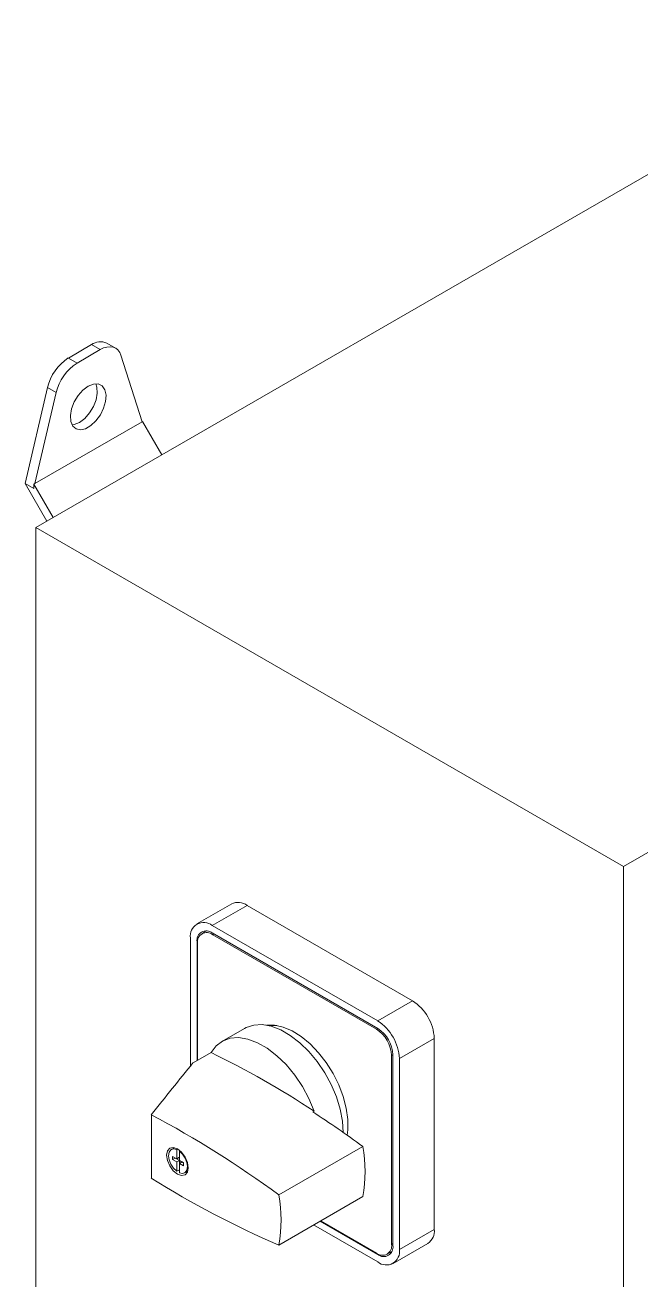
# Model space of a CAD drawing. Extents: x 4137 to 28680, y 2446 to 6814.
# Drawn here: x 24309.7 to 24435.7, y 6512.8 to 6769.8 of the extents above; entities that cross this region are included whole.
import ezdxf

# ---------------------------------------------------------------- set-up
doc = ezdxf.new("R2010")
doc.units = 0
doc.header["$LTSCALE"] = 0.5
doc.layers.get('0').update_dxf_attribs({"linetype": 'CONTINUOUS'})

msp = doc.modelspace()

# ---------------------------------------------------------------- linework, layer by layer
at = {"color": 7, "linetype": 'Continuous', "lineweight": 15}
for p, q in [((24490.08, 6769.79), (24311.89, 6666.93)), ((24490.08, 6769.79), (24311.89, 6666.93)), ((24490.08, 6769.79), (24311.89, 6666.93)), ((24490.08, 6769.79), (24311.89, 6666.93)), ((24318.51, 6701.61), (24323.24, 6704.35)), ((24318.51, 6701.61), (24323.24, 6704.35)), ((24318.51, 6701.61), (24323.24, 6704.35)), ((24318.51, 6701.61), (24323.24, 6704.35)), ((24325.03, 6703.32), (24320.29, 6700.58)), ((24325.03, 6703.32), (24320.29, 6700.58)), ((24325.03, 6703.32), (24320.29, 6700.58)), ((24325.03, 6703.32), (24320.29, 6700.58)), ((24325.03, 6703.32), (24323.24, 6704.35)), ((24325.03, 6703.32), (24323.24, 6704.35)), ((24325.03, 6703.32), (24323.24, 6704.35)), ((24325.03, 6703.32), (24323.24, 6704.35)), ((24328.18, 6703.63), (24326.39, 6704.66)), ((24328.18, 6703.63), (24326.39, 6704.66)), ((24328.18, 6703.63), (24326.39, 6704.66)), ((24328.18, 6703.63), (24326.39, 6704.66)), ((24320.29, 6700.58), (24318.51, 6701.61)), ((24320.29, 6700.58), (24318.51, 6701.61)), ((24320.29, 6700.58), (24318.51, 6701.61)), ((24320.29, 6700.58), (24318.51, 6701.61)), ((24333.64, 6688.56), (24329.28, 6702.16)), ((24333.64, 6688.56), (24329.28, 6702.16)), ((24333.64, 6688.56), (24329.28, 6702.16)), ((24333.64, 6688.56), (24329.28, 6702.16)), ((24432.17, 6597.49), (24610.36, 6700.36)), ((24432.17, 6597.49), (24610.36, 6700.36)), ((24432.17, 6597.49), (24610.36, 6700.36)), ((24432.17, 6597.49), (24610.36, 6700.36)), ((24309.66, 6675.93), (24314.25, 6695.54)), ((24309.66, 6675.93), (24314.25, 6695.54)), ((24309.66, 6675.93), (24314.25, 6695.54)), ((24309.66, 6675.93), (24314.25, 6695.54)), ((24314.25, 6695.54), (24316.04, 6694.52)), ((24314.25, 6695.54), (24316.04, 6694.52)), ((24314.25, 6695.54), (24316.04, 6694.52)), ((24314.25, 6695.54), (24316.04, 6694.52)), ((24316.04, 6694.52), (24311.67, 6675.88)), ((24316.04, 6694.52), (24311.67, 6675.88)), ((24316.04, 6694.52), (24311.67, 6675.88)), ((24316.04, 6694.52), (24311.67, 6675.88)), ((24333.64, 6688.56), (24311.67, 6675.88)), ((24333.64, 6688.56), (24311.67, 6675.88)), ((24333.64, 6688.56), (24311.67, 6675.88)), ((24333.64, 6688.56), (24311.67, 6675.88)), ((24333.72, 6688.61), (24333.64, 6688.56)), ((24333.72, 6688.61), (24333.64, 6688.56)), ((24333.72, 6688.61), (24333.64, 6688.56)), ((24333.72, 6688.61), (24333.64, 6688.56)), ((24337.65, 6681.8), (24333.72, 6688.61)), ((24337.65, 6681.8), (24333.72, 6688.61)), ((24337.65, 6681.8), (24333.72, 6688.61)), ((24337.65, 6681.8), (24333.72, 6688.61)), ((24309.66, 6675.93), (24311.44, 6674.9)), ((24314.12, 6668.21), (24309.66, 6675.93)), ((24309.66, 6675.93), (24311.44, 6674.9)), ((24314.12, 6668.21), (24309.66, 6675.93)), ((24309.66, 6675.93), (24311.44, 6674.9)), ((24314.12, 6668.21), (24309.66, 6675.93)), ((24309.66, 6675.93), (24311.44, 6674.9)), ((24314.12, 6668.21), (24309.66, 6675.93)), ((24311.67, 6675.88), (24311.44, 6675.75)), ((24311.67, 6675.88), (24311.44, 6675.75)), ((24311.67, 6675.88), (24311.44, 6675.75)), ((24311.67, 6675.88), (24311.44, 6675.75)), ((24311.44, 6674.9), (24311.44, 6675.75)), ((24311.44, 6675.75), (24315.38, 6668.94)), ((24311.44, 6674.9), (24311.44, 6675.75)), ((24311.44, 6675.75), (24315.38, 6668.94)), ((24311.44, 6674.9), (24311.44, 6675.75)), ((24311.44, 6675.75), (24315.38, 6668.94)), ((24311.44, 6674.9), (24311.44, 6675.75)), ((24311.44, 6675.75), (24315.38, 6668.94)), ((24311.89, 6666.93), (24311.89, 6358.27)), ((24311.89, 6666.93), (24432.17, 6597.49)), ((24311.89, 6666.93), (24311.89, 6358.27)), ((24311.89, 6666.93), (24432.17, 6597.49)), ((24311.89, 6666.93), (24311.89, 6358.27)), ((24311.89, 6666.93), (24432.17, 6597.49)), ((24311.89, 6666.93), (24311.89, 6358.27)), ((24311.89, 6666.93), (24432.17, 6597.49)), ((24432.17, 6597.49), (24432.17, 6288.84)), ((24432.17, 6597.49), (24432.17, 6288.84)), ((24432.17, 6597.49), (24432.17, 6288.84)), ((24432.17, 6597.49), (24432.17, 6288.84)), ((24351.95, 6589.82), (24344.82, 6585.71)), ((24351.95, 6589.82), (24344.82, 6585.71)), ((24351.95, 6589.82), (24344.82, 6585.71)), ((24351.95, 6589.82), (24344.82, 6585.71)), ((24347.97, 6585.4), (24355.1, 6589.51)), ((24347.97, 6585.4), (24355.1, 6589.51)), ((24347.97, 6585.4), (24355.1, 6589.51)), ((24347.97, 6585.4), (24355.1, 6589.51)), ((24388.96, 6569.97), (24355.1, 6589.51)), ((24388.96, 6569.97), (24355.1, 6589.51)), ((24388.96, 6569.97), (24355.1, 6589.51)), ((24388.96, 6569.97), (24355.1, 6589.51)), ((24381.83, 6565.85), (24347.97, 6585.4)), ((24381.83, 6565.85), (24347.97, 6585.4)), ((24381.83, 6565.85), (24347.97, 6585.4)), ((24381.83, 6565.85), (24347.97, 6585.4)), ((24343.52, 6582.82), (24343.52, 6556.62)), ((24343.52, 6582.82), (24343.52, 6556.62)), ((24343.52, 6582.82), (24343.52, 6556.62)), ((24343.52, 6582.82), (24343.52, 6556.62)), ((24344.85, 6557.72), (24344.85, 6582.05)), ((24344.85, 6557.72), (24344.85, 6582.05)), ((24344.85, 6557.72), (24344.85, 6582.05)), ((24344.85, 6557.72), (24344.85, 6582.05)), ((24346.82, 6584.26), (24345.86, 6583.71)), ((24346.82, 6584.26), (24345.86, 6583.71)), ((24346.82, 6584.26), (24345.86, 6583.71)), ((24346.82, 6584.26), (24345.86, 6583.71)), ((24347.97, 6583.85), (24381.83, 6564.31)), ((24347.97, 6583.85), (24381.83, 6564.31)), ((24347.97, 6583.85), (24381.83, 6564.31)), ((24347.97, 6583.85), (24381.83, 6564.31)), ((24381.56, 6564.15), (24348.06, 6583.49)), ((24381.56, 6564.15), (24348.06, 6583.49)), ((24381.56, 6564.15), (24348.06, 6583.49)), ((24381.56, 6564.15), (24348.06, 6583.49)), ((24344.94, 6581.69), (24344.94, 6557.78)), ((24344.94, 6581.69), (24344.94, 6557.78)), ((24344.94, 6581.69), (24344.94, 6557.78)), ((24344.94, 6581.69), (24344.94, 6557.78)), ((24388.96, 6569.97), (24381.83, 6565.85)), ((24388.96, 6569.97), (24381.83, 6565.85)), ((24388.96, 6569.97), (24381.83, 6565.85)), ((24388.96, 6569.97), (24381.83, 6565.85)), ((24354.56, 6564.31), (24349.93, 6561.64)), ((24354.56, 6564.31), (24349.93, 6561.64)), ((24354.56, 6564.31), (24349.93, 6561.64)), ((24354.56, 6564.31), (24349.93, 6561.64)), ((24359.73, 6564.9), (24359.64, 6564.85)), ((24359.73, 6564.9), (24359.64, 6564.85)), ((24359.73, 6564.9), (24359.64, 6564.85)), ((24359.73, 6564.9), (24359.64, 6564.85)), ((24386.28, 6558.13), (24393.41, 6562.25)), ((24386.28, 6558.13), (24393.41, 6562.25)), ((24386.28, 6558.13), (24393.41, 6562.25)), ((24386.28, 6558.13), (24393.41, 6562.25)), ((24393.41, 6523.15), (24393.41, 6562.25)), ((24393.41, 6523.15), (24393.41, 6562.25)), ((24393.41, 6523.15), (24393.41, 6562.25)), ((24393.41, 6523.15), (24393.41, 6562.25)), ((24347.72, 6559.38), (24344.03, 6557.25)), ((24347.72, 6559.38), (24344.03, 6557.25)), ((24347.72, 6559.38), (24344.03, 6557.25)), ((24347.72, 6559.38), (24344.03, 6557.25)), ((24384.68, 6520.07), (24384.68, 6558.75)), ((24384.68, 6520.07), (24384.68, 6558.75)), ((24384.68, 6520.07), (24384.68, 6558.75)), ((24384.68, 6520.07), (24384.68, 6558.75)), ((24384.95, 6558.91), (24384.95, 6519.81)), ((24384.95, 6558.91), (24384.95, 6519.81)), ((24384.95, 6558.91), (24384.95, 6519.81)), ((24384.95, 6558.91), (24384.95, 6519.81)), ((24386.28, 6519.04), (24386.28, 6558.13)), ((24386.28, 6519.04), (24386.28, 6558.13)), ((24386.28, 6519.04), (24386.28, 6558.13)), ((24386.28, 6519.04), (24386.28, 6558.13)), ((24335.5, 6546.63), (24335.5, 6533.63)), ((24335.5, 6546.63), (24335.5, 6533.63)), ((24335.5, 6546.63), (24335.5, 6533.63)), ((24335.5, 6546.63), (24335.5, 6533.63)), ((24368.56, 6547.2), (24368.83, 6547.36)), ((24368.56, 6547.2), (24368.83, 6547.36)), ((24368.56, 6547.2), (24368.83, 6547.36)), ((24368.56, 6547.2), (24368.83, 6547.36)), ((24340.23, 6539.87), (24339.59, 6539.5)), ((24340.23, 6539.87), (24339.59, 6539.5)), ((24340.23, 6539.87), (24339.59, 6539.5)), ((24340.23, 6539.87), (24339.59, 6539.5)), ((24340.69, 6537.6), (24339.85, 6538.08)), ((24339.85, 6538.08), (24339.85, 6537.44)), ((24340.69, 6537.6), (24339.85, 6538.08)), ((24339.85, 6538.08), (24339.85, 6537.44)), ((24340.69, 6537.6), (24339.85, 6538.08)), ((24339.85, 6538.08), (24339.85, 6537.44)), ((24340.69, 6537.6), (24339.85, 6538.08)), ((24339.85, 6538.08), (24339.85, 6537.44)), ((24340.87, 6539.6), (24340.69, 6539.5)), ((24340.87, 6539.6), (24340.69, 6539.5)), ((24340.87, 6539.6), (24340.69, 6539.5)), ((24340.87, 6539.6), (24340.69, 6539.5)), ((24340.69, 6539.5), (24340.69, 6537.6)), ((24340.69, 6539.5), (24340.69, 6537.6)), ((24340.69, 6539.5), (24340.69, 6537.6)), ((24340.69, 6539.5), (24340.69, 6537.6)), ((24341.24, 6537.91), (24341.24, 6539.35)), ((24341.24, 6537.91), (24341.24, 6539.35)), ((24341.24, 6537.91), (24341.24, 6539.35)), ((24341.24, 6537.91), (24341.24, 6539.35)), ((24341.25, 6539.18), (24341.36, 6539.25)), ((24341.25, 6539.18), (24341.36, 6539.25)), ((24341.25, 6539.18), (24341.36, 6539.25)), ((24341.25, 6539.18), (24341.36, 6539.25)), ((24341.25, 6537.27), (24341.25, 6539.18)), ((24341.25, 6537.27), (24341.25, 6539.18)), ((24341.25, 6537.27), (24341.25, 6539.18)), ((24341.25, 6537.27), (24341.25, 6539.18)), ((24361.57, 6530.22), (24378.77, 6540.14)), ((24361.57, 6530.22), (24378.77, 6540.14)), ((24361.57, 6530.22), (24378.77, 6540.14)), ((24361.57, 6530.22), (24378.77, 6540.14)), ((24340.4, 6537.75), (24339.85, 6537.44)), ((24340.4, 6537.75), (24339.85, 6537.44)), ((24340.4, 6537.75), (24339.85, 6537.44)), ((24340.4, 6537.75), (24339.85, 6537.44)), ((24339.85, 6537.44), (24340.69, 6536.95)), ((24339.85, 6537.44), (24340.69, 6536.95)), ((24339.85, 6537.44), (24340.69, 6536.95)), ((24339.85, 6537.44), (24340.69, 6536.95)), ((24340.4, 6537.75), (24340.4, 6537.76)), ((24340.4, 6537.75), (24340.4, 6537.76)), ((24340.4, 6537.75), (24340.4, 6537.76)), ((24340.4, 6537.75), (24340.4, 6537.76)), ((24341.24, 6537.27), (24340.4, 6537.75)), ((24341.24, 6537.27), (24340.4, 6537.75)), ((24341.24, 6537.27), (24340.4, 6537.75)), ((24341.24, 6537.27), (24340.4, 6537.75)), ((24341.24, 6537.91), (24340.69, 6537.6)), ((24341.24, 6537.91), (24340.69, 6537.6)), ((24341.24, 6537.91), (24340.69, 6537.6)), ((24341.24, 6537.91), (24340.69, 6537.6)), ((24341.24, 6537.27), (24340.69, 6536.95)), ((24341.24, 6537.27), (24340.69, 6536.95)), ((24341.24, 6537.27), (24340.69, 6536.95)), ((24341.24, 6537.27), (24340.69, 6536.95)), ((24340.69, 6536.95), (24340.69, 6535.05)), ((24340.69, 6536.95), (24340.69, 6535.05)), ((24340.69, 6536.95), (24340.69, 6535.05)), ((24340.69, 6536.95), (24340.69, 6535.05)), ((24341.24, 6535.36), (24341.24, 6537.27)), ((24341.24, 6535.36), (24341.24, 6537.27)), ((24341.24, 6535.36), (24341.24, 6537.27)), ((24341.24, 6535.36), (24341.24, 6537.27)), ((24342.08, 6536.79), (24341.25, 6537.27)), ((24342.08, 6536.79), (24341.25, 6537.27)), ((24342.08, 6536.79), (24341.25, 6537.27)), ((24342.08, 6536.79), (24341.25, 6537.27)), ((24341.79, 6536.95), (24341.25, 6536.63)), ((24341.79, 6536.95), (24341.25, 6536.63)), ((24341.79, 6536.95), (24341.25, 6536.63)), ((24341.79, 6536.95), (24341.25, 6536.63)), ((24341.25, 6534.73), (24341.25, 6536.63)), ((24341.25, 6536.63), (24342.08, 6536.15)), ((24341.25, 6534.73), (24341.25, 6536.63)), ((24341.25, 6536.63), (24342.08, 6536.15)), ((24341.25, 6534.73), (24341.25, 6536.63)), ((24341.25, 6536.63), (24342.08, 6536.15)), ((24341.25, 6534.73), (24341.25, 6536.63)), ((24341.25, 6536.63), (24342.08, 6536.15)), ((24342.08, 6536.78), (24341.79, 6536.95)), ((24342.08, 6536.78), (24341.79, 6536.95)), ((24342.08, 6536.78), (24341.79, 6536.95)), ((24342.08, 6536.78), (24341.79, 6536.95)), ((24342.08, 6536.15), (24342.08, 6536.79)), ((24342.08, 6536.15), (24342.08, 6536.79)), ((24342.08, 6536.15), (24342.08, 6536.79)), ((24342.08, 6536.15), (24342.08, 6536.79)), ((24340.69, 6535.05), (24341.24, 6535.36)), ((24340.69, 6535.05), (24341.24, 6535.36)), ((24340.69, 6535.05), (24341.24, 6535.36)), ((24340.69, 6535.05), (24341.24, 6535.36)), ((24342.35, 6534.73), (24342.99, 6535.1)), ((24342.35, 6534.73), (24342.99, 6535.1)), ((24342.35, 6534.73), (24342.99, 6535.1)), ((24342.35, 6534.73), (24342.99, 6535.1)), ((24361.57, 6519.94), (24378.77, 6529.87)), ((24361.57, 6519.94), (24378.77, 6529.87)), ((24361.57, 6519.94), (24378.77, 6529.87)), ((24361.57, 6519.94), (24378.77, 6529.87)), ((24368.69, 6524.05), (24381.83, 6516.47)), ((24368.69, 6524.05), (24381.83, 6516.47)), ((24368.69, 6524.05), (24381.83, 6516.47)), ((24368.69, 6524.05), (24381.83, 6516.47)), ((24381.83, 6518.01), (24370.03, 6524.82)), ((24381.83, 6518.01), (24370.03, 6524.82)), ((24381.83, 6518.01), (24370.03, 6524.82)), ((24381.83, 6518.01), (24370.03, 6524.82)), ((24370.12, 6524.87), (24381.56, 6518.27)), ((24370.12, 6524.87), (24381.56, 6518.27)), ((24370.12, 6524.87), (24381.56, 6518.27)), ((24370.12, 6524.87), (24381.56, 6518.27)), ((24393.41, 6523.15), (24386.28, 6519.04)), ((24393.41, 6523.15), (24386.28, 6519.04)), ((24393.41, 6523.15), (24386.28, 6519.04)), ((24393.41, 6523.15), (24386.28, 6519.04)), ((24384.98, 6516.15), (24392.11, 6520.27)), ((24384.98, 6516.15), (24392.11, 6520.27)), ((24384.98, 6516.15), (24392.11, 6520.27)), ((24384.98, 6516.15), (24392.11, 6520.27)), ((24383.77, 6518.05), (24384.72, 6518.6)), ((24383.77, 6518.05), (24384.72, 6518.6)), ((24383.77, 6518.05), (24384.72, 6518.6)), ((24383.77, 6518.05), (24384.72, 6518.6))]:
    msp.add_line(p, q, dxfattribs=at)
at = {"color": 8, "linetype": 'Continuous', "lineweight": 15}
for p, q in [((24344.97, 6582.12), (24344.85, 6582.05)), ((24344.97, 6582.12), (24344.85, 6582.05)), ((24344.97, 6582.12), (24344.85, 6582.05)), ((24344.97, 6582.12), (24344.85, 6582.05)), ((24348.06, 6583.49), (24348.33, 6583.65)), ((24348.06, 6583.49), (24348.33, 6583.65)), ((24348.06, 6583.49), (24348.33, 6583.65)), ((24348.06, 6583.49), (24348.33, 6583.65)), ((24381.83, 6564.31), (24381.56, 6564.15)), ((24381.83, 6564.31), (24381.56, 6564.15)), ((24381.83, 6564.31), (24381.56, 6564.15)), ((24381.83, 6564.31), (24381.56, 6564.15)), ((24384.68, 6558.75), (24384.95, 6558.91)), ((24384.68, 6558.75), (24384.95, 6558.91)), ((24384.68, 6558.75), (24384.95, 6558.91)), ((24384.68, 6558.75), (24384.95, 6558.91)), ((24384.95, 6520.22), (24384.68, 6520.07)), ((24384.95, 6520.22), (24384.68, 6520.07)), ((24384.95, 6520.22), (24384.68, 6520.07)), ((24384.95, 6520.22), (24384.68, 6520.07)), ((24381.83, 6518.01), (24381.94, 6518.07)), ((24381.83, 6518.01), (24381.94, 6518.07)), ((24381.83, 6518.01), (24381.94, 6518.07)), ((24381.83, 6518.01), (24381.94, 6518.07))]:
    msp.add_line(p, q, dxfattribs=at)
at = {"color": 7, "linetype": 'Continuous', "lineweight": 15, "flags": 128}
for points in [[(24329.28, 6702.16), (24329.02, 6702.77), (24328.65, 6703.25), (24328.2, 6703.62), (24327.67, 6703.84), (24327.07, 6703.92), (24326.42, 6703.86), (24325.73, 6703.66), (24325.03, 6703.32)], [(24329.28, 6702.16), (24329.02, 6702.77), (24328.65, 6703.25), (24328.2, 6703.62), (24327.67, 6703.84), (24327.07, 6703.92), (24326.42, 6703.86), (24325.73, 6703.66), (24325.03, 6703.32)], [(24329.28, 6702.16), (24329.02, 6702.77), (24328.65, 6703.25), (24328.2, 6703.62), (24327.67, 6703.84), (24327.07, 6703.92), (24326.42, 6703.86), (24325.73, 6703.66), (24325.03, 6703.32)], [(24329.28, 6702.16), (24329.02, 6702.77), (24328.65, 6703.25), (24328.2, 6703.62), (24327.67, 6703.84), (24327.07, 6703.92), (24326.42, 6703.86), (24325.73, 6703.66), (24325.03, 6703.32)], [(24322.58, 6695.83), (24323.66, 6696.27), (24324.64, 6696.29), (24325.44, 6695.89), (24325.98, 6695.12), (24326.22, 6694.03), (24326.14, 6692.73), (24325.74, 6691.33), (24325.07, 6689.96), (24324.17, 6688.73), (24323.13, 6687.76), (24322.04, 6687.13), (24321, 6686.9), (24320.1, 6687.09), (24319.42, 6687.68), (24319.02, 6688.62), (24318.94, 6689.83), (24319.18, 6691.19), (24319.73, 6692.6), (24320.52, 6693.91), (24321.5, 6695.03), (24322.58, 6695.83)], [(24322.58, 6695.83), (24323.66, 6696.27), (24324.64, 6696.29), (24325.44, 6695.89), (24325.98, 6695.12), (24326.22, 6694.03), (24326.14, 6692.73), (24325.74, 6691.33), (24325.07, 6689.96), (24324.17, 6688.73), (24323.13, 6687.76), (24322.04, 6687.13), (24321, 6686.9), (24320.1, 6687.09), (24319.42, 6687.68), (24319.02, 6688.62), (24318.94, 6689.83), (24319.18, 6691.19), (24319.73, 6692.6), (24320.52, 6693.91), (24321.5, 6695.03), (24322.58, 6695.83)], [(24322.58, 6695.83), (24323.66, 6696.27), (24324.64, 6696.29), (24325.44, 6695.89), (24325.98, 6695.12), (24326.22, 6694.03), (24326.14, 6692.73), (24325.74, 6691.33), (24325.07, 6689.96), (24324.17, 6688.73), (24323.13, 6687.76), (24322.04, 6687.13), (24321, 6686.9), (24320.1, 6687.09), (24319.42, 6687.68), (24319.02, 6688.62), (24318.94, 6689.83), (24319.18, 6691.19), (24319.73, 6692.6), (24320.52, 6693.91), (24321.5, 6695.03), (24322.58, 6695.83)], [(24322.58, 6695.83), (24323.66, 6696.27), (24324.64, 6696.29), (24325.44, 6695.89), (24325.98, 6695.12), (24326.22, 6694.03), (24326.14, 6692.73), (24325.74, 6691.33), (24325.07, 6689.96), (24324.17, 6688.73), (24323.13, 6687.76), (24322.04, 6687.13), (24321, 6686.9), (24320.1, 6687.09), (24319.42, 6687.68), (24319.02, 6688.62), (24318.94, 6689.83), (24319.18, 6691.19), (24319.73, 6692.6), (24320.52, 6693.91), (24321.5, 6695.03), (24322.58, 6695.83)], [(24320.8, 6688.43), (24321.88, 6689.24), (24322.86, 6690.35), (24323.66, 6691.66), (24324.2, 6693.07), (24324.44, 6694.43), (24324.36, 6695.64), (24324.11, 6696.33)], [(24320.8, 6688.43), (24321.88, 6689.24), (24322.86, 6690.35), (24323.66, 6691.66), (24324.2, 6693.07), (24324.44, 6694.43), (24324.36, 6695.64), (24324.11, 6696.33)], [(24320.8, 6688.43), (24321.88, 6689.24), (24322.86, 6690.35), (24323.66, 6691.66), (24324.2, 6693.07), (24324.44, 6694.43), (24324.36, 6695.64), (24324.11, 6696.33)], [(24320.8, 6688.43), (24321.88, 6689.24), (24322.86, 6690.35), (24323.66, 6691.66), (24324.2, 6693.07), (24324.44, 6694.43), (24324.36, 6695.64), (24324.11, 6696.33)], [(24319.27, 6687.93), (24319.72, 6687.99), (24320.8, 6688.43)], [(24319.27, 6687.93), (24319.72, 6687.99), (24320.8, 6688.43)], [(24319.27, 6687.93), (24319.72, 6687.99), (24320.8, 6688.43)], [(24319.27, 6687.93), (24319.72, 6687.99), (24320.8, 6688.43)], [(24374.79, 6542.99), (24374.63, 6545.3), (24374.15, 6547.77), (24373.37, 6550.29), (24372.3, 6552.79), (24370.98, 6555.22), (24369.44, 6557.5), (24367.72, 6559.56), (24365.87, 6561.37), (24363.94, 6562.86), (24361.99, 6563.99), (24360.06, 6564.74), (24358.21, 6565.08), (24356.49, 6565), (24354.94, 6564.51), (24354.56, 6564.31)], [(24374.79, 6542.99), (24374.63, 6545.3), (24374.15, 6547.77), (24373.37, 6550.29), (24372.3, 6552.79), (24370.98, 6555.22), (24369.44, 6557.5), (24367.72, 6559.56), (24365.87, 6561.37), (24363.94, 6562.86), (24361.99, 6563.99), (24360.06, 6564.74), (24358.21, 6565.08), (24356.49, 6565), (24354.94, 6564.51), (24354.56, 6564.31)], [(24374.79, 6542.99), (24374.63, 6545.3), (24374.15, 6547.77), (24373.37, 6550.29), (24372.3, 6552.79), (24370.98, 6555.22), (24369.44, 6557.5), (24367.72, 6559.56), (24365.87, 6561.37), (24363.94, 6562.86), (24361.99, 6563.99), (24360.06, 6564.74), (24358.21, 6565.08), (24356.49, 6565), (24354.94, 6564.51), (24354.56, 6564.31)], [(24374.79, 6542.99), (24374.63, 6545.3), (24374.15, 6547.77), (24373.37, 6550.29), (24372.3, 6552.79), (24370.98, 6555.22), (24369.44, 6557.5), (24367.72, 6559.56), (24365.87, 6561.37), (24363.94, 6562.86), (24361.99, 6563.99), (24360.06, 6564.74), (24358.21, 6565.08), (24356.49, 6565), (24354.94, 6564.51), (24354.56, 6564.31)], [(24375.59, 6542.43), (24375.72, 6543.51), (24375.72, 6545.65), (24375.41, 6547.95), (24374.79, 6550.33), (24373.88, 6552.72), (24372.72, 6555.06), (24371.32, 6557.29), (24369.74, 6559.32), (24368.02, 6561.12), (24366.2, 6562.62), (24364.35, 6563.78), (24362.51, 6564.57), (24360.73, 6564.97), (24359.1, 6564.96)], [(24375.59, 6542.43), (24375.72, 6543.51), (24375.72, 6545.65), (24375.41, 6547.95), (24374.79, 6550.33), (24373.88, 6552.72), (24372.72, 6555.06), (24371.32, 6557.29), (24369.74, 6559.32), (24368.02, 6561.12), (24366.2, 6562.62), (24364.35, 6563.78), (24362.51, 6564.57), (24360.73, 6564.97), (24359.1, 6564.96)], [(24375.59, 6542.43), (24375.72, 6543.51), (24375.72, 6545.65), (24375.41, 6547.95), (24374.79, 6550.33), (24373.88, 6552.72), (24372.72, 6555.06), (24371.32, 6557.29), (24369.74, 6559.32), (24368.02, 6561.12), (24366.2, 6562.62), (24364.35, 6563.78), (24362.51, 6564.57), (24360.73, 6564.97), (24359.1, 6564.96)], [(24375.59, 6542.43), (24375.72, 6543.51), (24375.72, 6545.65), (24375.41, 6547.95), (24374.79, 6550.33), (24373.88, 6552.72), (24372.72, 6555.06), (24371.32, 6557.29), (24369.74, 6559.32), (24368.02, 6561.12), (24366.2, 6562.62), (24364.35, 6563.78), (24362.51, 6564.57), (24360.73, 6564.97), (24359.1, 6564.96)], [(24359.54, 6564.87), (24359.77, 6564.9), (24361.18, 6564.9)], [(24359.54, 6564.87), (24359.77, 6564.9), (24361.18, 6564.9)], [(24359.54, 6564.87), (24359.77, 6564.9), (24361.18, 6564.9)], [(24359.54, 6564.87), (24359.77, 6564.9), (24361.18, 6564.9)], [(24347.72, 6559.38), (24348.76, 6560.74), (24350.08, 6561.72), (24351.63, 6562.28), (24353.37, 6562.41), (24355.26, 6562.11), (24357.23, 6561.37), (24359.23, 6560.24), (24361.2, 6558.72), (24363.1, 6556.88), (24364.85, 6554.76), (24366.42, 6552.42), (24367.76, 6549.93), (24368.83, 6547.36)], [(24347.72, 6559.38), (24348.76, 6560.74), (24350.08, 6561.72), (24351.63, 6562.28), (24353.37, 6562.41), (24355.26, 6562.11), (24357.23, 6561.37), (24359.23, 6560.24), (24361.2, 6558.72), (24363.1, 6556.88), (24364.85, 6554.76), (24366.42, 6552.42), (24367.76, 6549.93), (24368.83, 6547.36)], [(24347.72, 6559.38), (24348.76, 6560.74), (24350.08, 6561.72), (24351.63, 6562.28), (24353.37, 6562.41), (24355.26, 6562.11), (24357.23, 6561.37), (24359.23, 6560.24), (24361.2, 6558.72), (24363.1, 6556.88), (24364.85, 6554.76), (24366.42, 6552.42), (24367.76, 6549.93), (24368.83, 6547.36)], [(24347.72, 6559.38), (24348.76, 6560.74), (24350.08, 6561.72), (24351.63, 6562.28), (24353.37, 6562.41), (24355.26, 6562.11), (24357.23, 6561.37), (24359.23, 6560.24), (24361.2, 6558.72), (24363.1, 6556.88), (24364.85, 6554.76), (24366.42, 6552.42), (24367.76, 6549.93), (24368.83, 6547.36)], [(24338.62, 6538.33), (24338.79, 6539.22), (24339.27, 6539.77), (24339.99, 6539.91), (24340.85, 6539.62), (24341.7, 6538.93), (24342.42, 6537.95), (24342.9, 6536.84), (24343.07, 6535.76), (24342.9, 6534.87), (24342.42, 6534.32), (24341.7, 6534.18), (24340.85, 6534.47), (24339.99, 6535.16), (24339.27, 6536.13), (24338.79, 6537.25), (24338.62, 6538.33)], [(24338.62, 6538.33), (24338.79, 6539.22), (24339.27, 6539.77), (24339.99, 6539.91), (24340.85, 6539.62), (24341.7, 6538.93), (24342.42, 6537.95), (24342.9, 6536.84), (24343.07, 6535.76), (24342.9, 6534.87), (24342.42, 6534.32), (24341.7, 6534.18), (24340.85, 6534.47), (24339.99, 6535.16), (24339.27, 6536.13), (24338.79, 6537.25), (24338.62, 6538.33)], [(24338.62, 6538.33), (24338.79, 6539.22), (24339.27, 6539.77), (24339.99, 6539.91), (24340.85, 6539.62), (24341.7, 6538.93), (24342.42, 6537.95), (24342.9, 6536.84), (24343.07, 6535.76), (24342.9, 6534.87), (24342.42, 6534.32), (24341.7, 6534.18), (24340.85, 6534.47), (24339.99, 6535.16), (24339.27, 6536.13), (24338.79, 6537.25), (24338.62, 6538.33)], [(24338.62, 6538.33), (24338.79, 6539.22), (24339.27, 6539.77), (24339.99, 6539.91), (24340.85, 6539.62), (24341.7, 6538.93), (24342.42, 6537.95), (24342.9, 6536.84), (24343.07, 6535.76), (24342.9, 6534.87), (24342.42, 6534.32), (24341.7, 6534.18), (24340.85, 6534.47), (24339.99, 6535.16), (24339.27, 6536.13), (24338.79, 6537.25), (24338.62, 6538.33)], [(24340.69, 6535.05), (24340.03, 6535.68), (24339.49, 6536.49), (24339.14, 6537.38), (24339.02, 6538.24), (24339.14, 6538.95), (24339.49, 6539.44), (24340.03, 6539.63), (24340.69, 6539.5)], [(24340.69, 6535.05), (24340.03, 6535.68), (24339.49, 6536.49), (24339.14, 6537.38), (24339.02, 6538.24), (24339.14, 6538.95), (24339.49, 6539.44), (24340.03, 6539.63), (24340.69, 6539.5)], [(24340.69, 6535.05), (24340.03, 6535.68), (24339.49, 6536.49), (24339.14, 6537.38), (24339.02, 6538.24), (24339.14, 6538.95), (24339.49, 6539.44), (24340.03, 6539.63), (24340.69, 6539.5)], [(24340.69, 6535.05), (24340.03, 6535.68), (24339.49, 6536.49), (24339.14, 6537.38), (24339.02, 6538.24), (24339.14, 6538.95), (24339.49, 6539.44), (24340.03, 6539.63), (24340.69, 6539.5)], [(24341.25, 6539.18), (24341.9, 6538.55), (24342.44, 6537.74), (24342.79, 6536.85), (24342.92, 6535.99), (24342.79, 6535.27), (24342.44, 6534.79), (24341.9, 6534.6), (24341.25, 6534.73)], [(24341.25, 6539.18), (24341.9, 6538.55), (24342.44, 6537.74), (24342.79, 6536.85), (24342.92, 6535.99), (24342.79, 6535.27), (24342.44, 6534.79), (24341.9, 6534.6), (24341.25, 6534.73)], [(24341.25, 6539.18), (24341.9, 6538.55), (24342.44, 6537.74), (24342.79, 6536.85), (24342.92, 6535.99), (24342.79, 6535.27), (24342.44, 6534.79), (24341.9, 6534.6), (24341.25, 6534.73)], [(24341.25, 6539.18), (24341.9, 6538.55), (24342.44, 6537.74), (24342.79, 6536.85), (24342.92, 6535.99), (24342.79, 6535.27), (24342.44, 6534.79), (24341.9, 6534.6), (24341.25, 6534.73)]]:
    msp.add_lwpolyline(points, dxfattribs=at)
at = {"color": 7, "linetype": 'Continuous', "lineweight": 15}
for centre, radius, start, end in [((24325.09, 6701.81), 3.14, 65.3418, 125.9693), ((24325.09, 6701.81), 3.14, 65.3418, 125.9693), ((24325.09, 6701.81), 3.14, 65.3418, 125.9693), ((24325.09, 6701.81), 3.14, 65.3418, 125.9693), ((24323.87, 6693.33), 9.87, 122.9221, 167.0067), ((24323.87, 6693.33), 9.87, 122.9221, 167.0067), ((24323.87, 6693.33), 9.87, 122.9221, 167.0067), ((24323.87, 6693.33), 9.87, 122.9221, 167.0067), ((24325.65, 6692.3), 9.87, 122.9221, 167.0067), ((24325.65, 6692.3), 9.87, 122.9221, 167.0067), ((24325.65, 6692.3), 9.87, 122.9221, 167.0067), ((24325.65, 6692.3), 9.87, 122.9221, 167.0067), ((24353.26, 6586.93), 3.17, 54.3823, 114.307), ((24353.26, 6586.93), 3.17, 54.3823, 114.307), ((24353.26, 6586.93), 3.17, 54.3823, 114.307), ((24353.26, 6586.93), 3.17, 54.3823, 114.307), ((24346.23, 6583.26), 2.75, 50.7968, 189.2138), ((24346.23, 6583.26), 2.75, 50.7968, 189.2138), ((24346.23, 6583.26), 2.75, 50.7968, 189.2138), ((24346.23, 6583.26), 2.75, 50.7968, 189.2138), ((24346.76, 6582.36), 1.93, 50.7966, 189.2141), ((24346.76, 6582.36), 1.93, 50.7966, 189.2141), ((24346.76, 6582.36), 1.93, 50.7966, 189.2141), ((24346.76, 6582.36), 1.93, 50.7966, 189.2141), ((24346.85, 6582), 1.93, 50.7966, 189.2141), ((24346.85, 6582), 1.93, 50.7966, 189.2141), ((24346.85, 6582), 1.93, 50.7966, 189.2141), ((24346.85, 6582), 1.93, 50.7966, 189.2141), ((24383.74, 6561.81), 9.68, 2.6056, 57.3945), ((24383.74, 6561.81), 9.68, 2.6056, 57.3945), ((24383.74, 6561.81), 9.68, 2.6056, 57.3945), ((24383.74, 6561.81), 9.68, 2.6056, 57.3945), ((24377.91, 6558.44), 6.78, 2.6054, 57.3946), ((24377.91, 6558.44), 6.78, 2.6054, 57.3946), ((24377.91, 6558.44), 6.78, 2.6054, 57.3946), ((24377.91, 6558.44), 6.78, 2.6054, 57.3946), ((24376.61, 6557.69), 9.68, 2.6056, 57.3945), ((24376.61, 6557.69), 9.68, 2.6056, 57.3945), ((24376.61, 6557.69), 9.68, 2.6056, 57.3945), ((24376.61, 6557.69), 9.68, 2.6056, 57.3945), ((24378.18, 6558.6), 6.78, 2.6054, 57.3946), ((24378.18, 6558.6), 6.78, 2.6054, 57.3946), ((24378.18, 6558.6), 6.78, 2.6054, 57.3946), ((24378.18, 6558.6), 6.78, 2.6054, 57.3946), ((24261.02, 6382.6), 196.89, 56.8026, 63.876), ((24261.02, 6382.6), 196.89, 56.8026, 63.876), ((24261.02, 6382.6), 196.89, 56.8026, 63.876), ((24261.02, 6382.6), 196.89, 56.8026, 63.876), ((24235.66, 6359.12), 212.43, 53.6501, 61.9671), ((24235.66, 6359.12), 212.43, 53.6501, 61.9671), ((24235.66, 6359.12), 212.43, 53.6501, 61.9671), ((24235.66, 6359.12), 212.43, 53.6501, 61.9671), ((24243.57, 6355.48), 228.87, 53.7925, 56.9), ((24243.57, 6355.48), 228.87, 53.7925, 56.9), ((24243.57, 6355.48), 228.87, 53.7925, 56.9), ((24243.57, 6355.48), 228.87, 53.7925, 56.9), ((24350.89, 6535), 28.35, 349.5545, 10.4455), ((24350.89, 6535), 28.35, 349.5545, 10.4455), ((24350.89, 6535), 28.35, 349.5545, 10.4455), ((24350.89, 6535), 28.35, 349.5545, 10.4455), ((24434.52, 6690.55), 185.55, 237.7468, 246.8496), ((24434.52, 6690.55), 185.55, 237.7468, 246.8496), ((24434.52, 6690.55), 185.55, 237.7468, 246.8496), ((24434.52, 6690.55), 185.55, 237.7468, 246.8496), ((24333.7, 6525.08), 28.35, 349.5545, 10.4455), ((24333.7, 6525.08), 28.35, 349.5545, 10.4455), ((24333.7, 6525.08), 28.35, 349.5545, 10.4455), ((24333.7, 6525.08), 28.35, 349.5545, 10.4455), ((24390.34, 6522.81), 3.09, 304.851, 6.4612), ((24390.34, 6522.81), 3.09, 304.851, 6.4612), ((24390.34, 6522.81), 3.09, 304.851, 6.4612), ((24390.34, 6522.81), 3.09, 304.851, 6.4612), ((24382.78, 6519.76), 1.93, 230.7966, 9.2141), ((24382.78, 6519.76), 1.93, 230.7966, 9.2141), ((24382.78, 6519.76), 1.93, 230.7966, 9.2141), ((24382.78, 6519.76), 1.93, 230.7966, 9.2141), ((24383.05, 6519.5), 1.93, 230.7966, 9.2141), ((24383.05, 6519.5), 1.93, 230.7966, 9.2141), ((24383.05, 6519.5), 1.93, 230.7966, 9.2141), ((24383.05, 6519.5), 1.93, 230.7966, 9.2141), ((24383.57, 6518.6), 2.75, 230.7965, 9.2142), ((24383.57, 6518.6), 2.75, 230.7965, 9.2142), ((24383.57, 6518.6), 2.75, 230.7965, 9.2142), ((24383.57, 6518.6), 2.75, 230.7965, 9.2142)]:
    msp.add_arc(centre, radius, start, end, dxfattribs=at)
msp.add_ellipse((24325.23, 6361.17), major_axis=(227.8, 352.76), ratio=0.237277, start_param=1.141161, end_param=1.176359, dxfattribs=at)
msp.add_ellipse((24325.23, 6361.17), major_axis=(227.8, 352.76), ratio=0.237277, start_param=1.141161, end_param=1.176359, dxfattribs=at)
msp.add_ellipse((24325.23, 6361.17), major_axis=(227.8, 352.76), ratio=0.237277, start_param=1.141161, end_param=1.176359, dxfattribs=at)
msp.add_ellipse((24325.23, 6361.17), major_axis=(227.8, 352.76), ratio=0.237277, start_param=1.141161, end_param=1.176359, dxfattribs=at)

doc.saveas('drawing.dxf')
